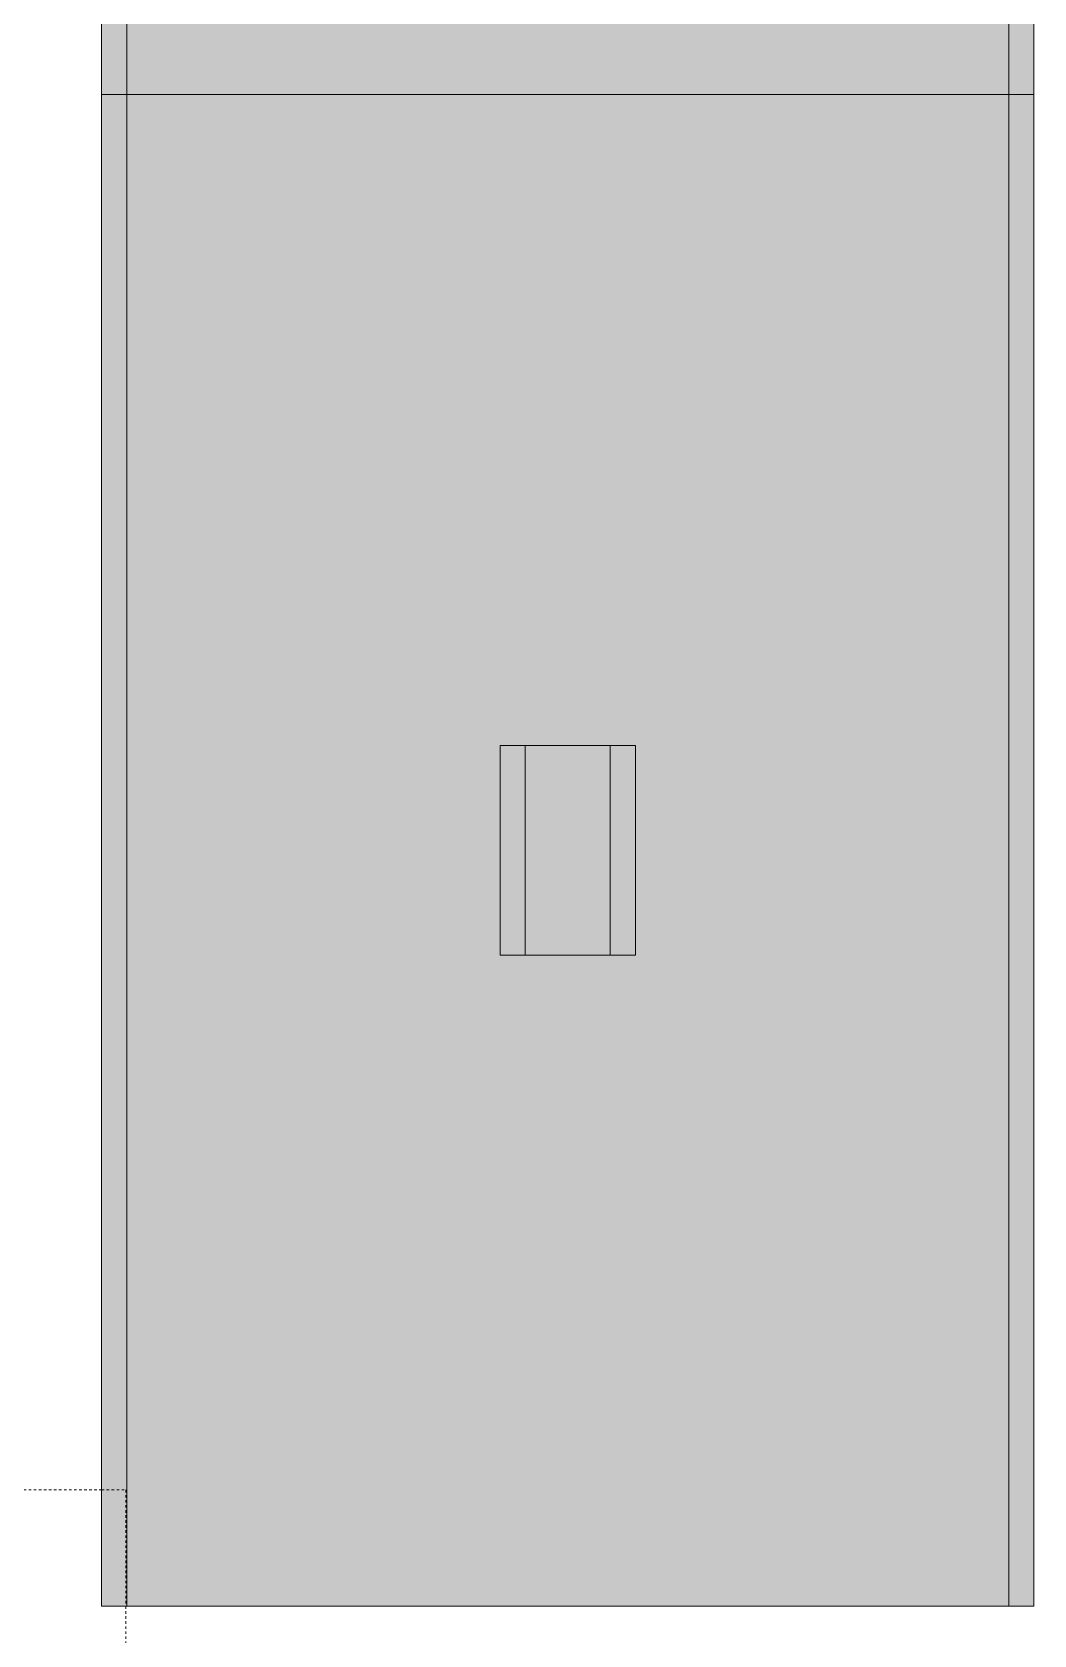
# Model space of a CAD drawing. Header units: inches. Extents: x 46946 to 48441, y 40324 to 42003.
# Drawn here: x 48327.6 to 48367.4, y 40786.2 to 40849.8 of the extents above; entities that cross this region are included whole.
import ezdxf

# ---------------------------------------------------------------- set-up
doc = ezdxf.new("R2010")
doc.units = ezdxf.units.IN
doc.header["$MEASUREMENT"] = 0
doc.linetypes.add('Dash 1_32_', pattern=[0.0625, 0.03125, -0.03125])
for name, color, linetype, lineweight in [('A-DOOR', 31, 'Continuous', 13), ('A-GENM', 13, 'Dash 1_32_', 9), ('I-FURN', 30, 'Continuous', 9), ('I-FURN-PNLS', 30, 'Continuous', 9)]:
    doc.layers.add(name, color=color, linetype=linetype, lineweight=lineweight)

# ---------------------------------------------------------------- blocks, each defined once
blk = doc.blocks.new('Door - Single - Glass - Full Rail - Panic Handle-784013-Level 06 - Furniture')
at = {"layer": 'A-GENM'}
for p, q in [((-35.813, 62.25), (-31.201, 62.25)), ((-35.813, 61.28), (-35.813, 62.25)), ((-31.201, 62.25), (1.712, 62.25)), ((-35.813, 53.791), (-35.813, 61.28))]:
    blk.add_line(p, q, dxfattribs=at)
blk = doc.blocks.new('WORKROOM TABLES - 6 SEATS - WORKROOM TABLES - 6 SEATS-1186376-Level 06 - Furniture')
at = {"layer": 'I-FURN', "transparency": 33554534}
for points in [[(-60, -32), (0, -32), (0, 3), (-60, 3), (-60, -27.603)], [(0, -32), (60, -32), (60, 3), (0, 3), (0, -27.603)], [(-60, -32), (-60, -33), (0, -33), (0, -32), (-55.094, -32)], [(0, -32), (0.018, -33), (60, -33), (60, -32), (0.018, -32)]]:
    blk.add_hatch(color=155, dxfattribs=at).paths.add_polyline_path(points)
at = {"layer": 'I-FURN-PNLS'}
for p, q in [((-60, 3), (0, 3)), ((-60, -33), (-60, 3)), ((60, 3), (0, 3)), ((0, 3), (0, -33)), ((0, 3), (0, -33)), ((-25.844, -12.813), (-34.156, -12.813)), ((-34.156, -12.813), (-34.156, -17.188)), ((-25.844, -17.188), (-25.844, -12.813)), ((-34.156, -17.188), (-25.844, -17.188)), ((0, -33), (-60, -33)), ((0, -33), (60, -33))]:
    blk.add_line(p, q, dxfattribs=at)
blk = doc.blocks.new('WORKROOM TABLES - 6 SEATS - WORKROOM TABLES - 6 SEATS-687531-Level 06 - Furniture')
at = {"layer": 'I-FURN', "transparency": 33554534}
for points in [[(-60, 32), (0, 32), (0, 33), (-60, 33)], [(0, 32), (60, 32), (60, 33), (0, 33)]]:
    blk.add_hatch(color=155, dxfattribs=at).paths.add_polyline_path(points)
at = {"layer": 'I-FURN-PNLS'}
for p, q in [((0, 33), (-60, 33)), ((-60, 33), (-60, -3)), ((0, -3), (0, 33)), ((0, 33), (60, 33)), ((0, -3), (0, 33)), ((-34.156, 12.813), (-34.156, 17.188)), ((-34.156, 17.188), (-25.844, 17.188)), ((-25.844, 17.188), (-25.844, 12.813)), ((-25.844, 12.813), (-34.156, 12.813)), ((-60, -3), (0, -3)), ((60, -3), (0, -3))]:
    blk.add_line(p, q, dxfattribs=at)

msp = doc.modelspace()

# ---------------------------------------------------------------- block references
at = {"layer": 'A-DOOR', "rotation": 270}
msp.add_blockref('Door - Single - Glass - Full Rail - Panic Handle-784013-Level 06 - Furniture', (48269.072, 40756.149), dxfattribs=at)
at = {"layer": 'I-FURN'}
for name, p, rotation in [('WORKROOM TABLES - 6 SEATS - WORKROOM TABLES - 6 SEATS-1186376-Level 06 - Furniture', (48334.352, 40847.35), 89.99999999999356), ('WORKROOM TABLES - 6 SEATS - WORKROOM TABLES - 6 SEATS-687531-Level 06 - Furniture', (48363.352, 40847.35), 90.00000000000644)]:
    msp.add_blockref(name, p, dxfattribs=dict(at, rotation=rotation))

doc.saveas('drawing.dxf')
